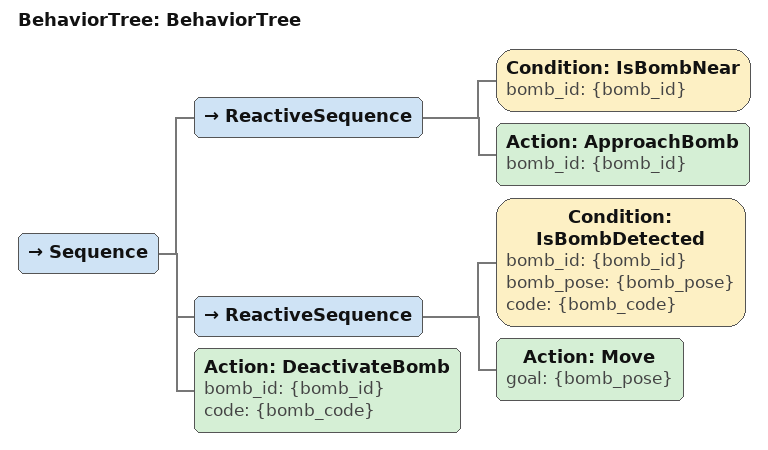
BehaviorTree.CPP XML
<?xml version="1.0"?>
<root main_tree_to_execute="BehaviorTree">
    <BehaviorTree ID="BehaviorTree">
        <Sequence>
            <ReactiveSequence>
                <Condition ID="IsBombNear" bomb_id="{bomb_id}"/>
                <Action ID="ApproachBomb" bomb_id="{bomb_id}"/>
            </ReactiveSequence>
            <ReactiveSequence>
                <Condition ID="IsBombDetected" bomb_id="{bomb_id}" bomb_pose="{bomb_pose}" code="{bomb_code}"/>
                <Action ID="Move" goal="{bomb_pose}"/>
            </ReactiveSequence>
            <Action ID="DeactivateBomb" bomb_id="{bomb_id}" code="{bomb_code}"/>
        </Sequence>
    </BehaviorTree>
</root>
